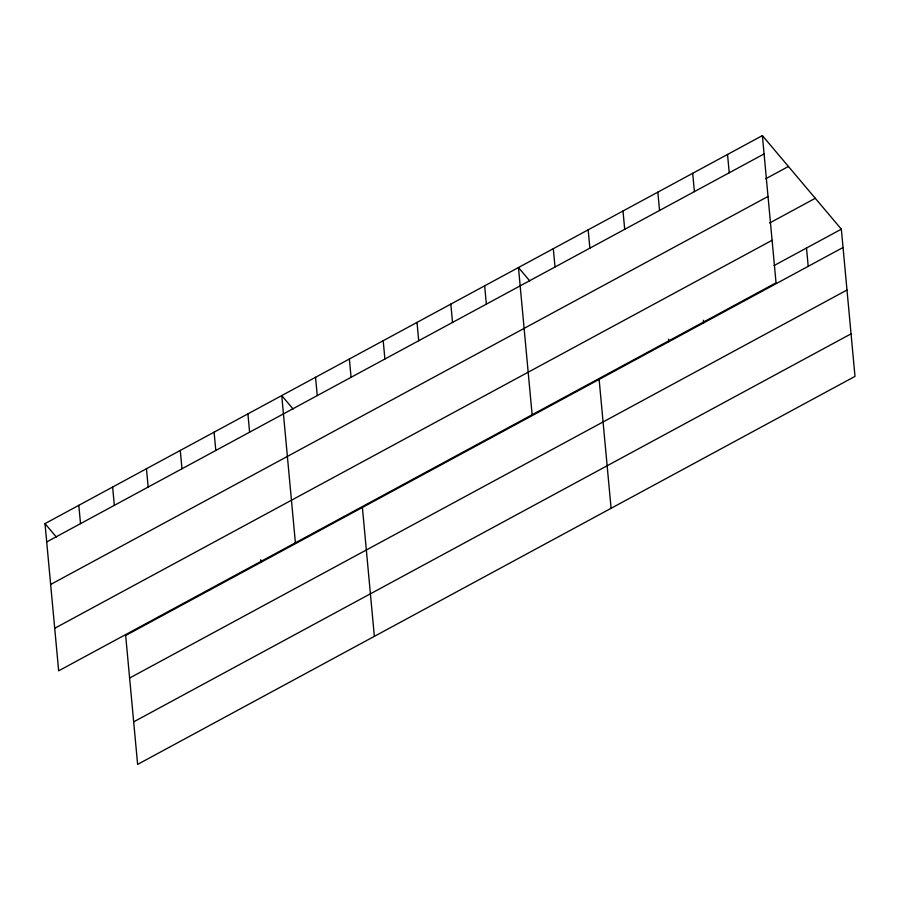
<?xml version="1.0" encoding="UTF-8"?>
<svg xmlns="http://www.w3.org/2000/svg" width="900" height="900" viewBox="0 0 900 900"><rect width="100%" height="100%" fill="white"/><g stroke="black" fill="none" stroke-linecap="round" stroke-linejoin="round"><path stroke-width="1.35" d="M762.379 135.608L776.036 282.814L58.657 670.826L45 523.62L762.379 135.608L841.342 229.174L855 376.38L137.621 764.393L125.663 635.501L843.041 247.489M46.699 541.935L764.077 153.934M765.607 178.83L788.434 166.489M50.648 584.471L768.026 196.459M769.624 222.998L815.288 198.292M54.709 628.29L772.087 240.289M774.056 265.567L841.342 229.174M129.611 678.038L846.99 290.025M133.672 721.856L851.051 333.844M529.762 280.912L518.467 267.536L532.125 414.743M293.029 408.96L281.734 395.572L295.391 542.779M45 523.62L56.295 536.996M806.501 248.018L808.2 266.344M727.538 154.463L729.236 172.778M692.696 173.306L694.395 191.621M703.429 320.265L703.665 322.875M657.844 192.15L659.543 210.465M668.576 339.109L668.824 341.719M623.002 210.994L624.701 229.309M588.161 229.838L589.86 248.164M599.13 379.418L611.089 508.309M553.309 248.692L555.019 267.007M484.65 285.829L486.349 304.144M450.832 304.121L452.531 322.436M417.015 322.414L418.714 340.729M383.197 340.695L384.896 359.021M349.369 358.988L351.067 377.314M362.396 507.454L374.355 636.345M315.551 377.28L317.25 395.606M247.916 413.865L249.615 432.191M260.696 559.721L260.944 562.331M214.099 432.157L215.797 450.473M180.281 450.45L181.98 468.765M146.453 468.743L148.162 487.058M112.635 487.035L114.334 505.35M78.817 505.327L80.516 523.642"/></g></svg>
